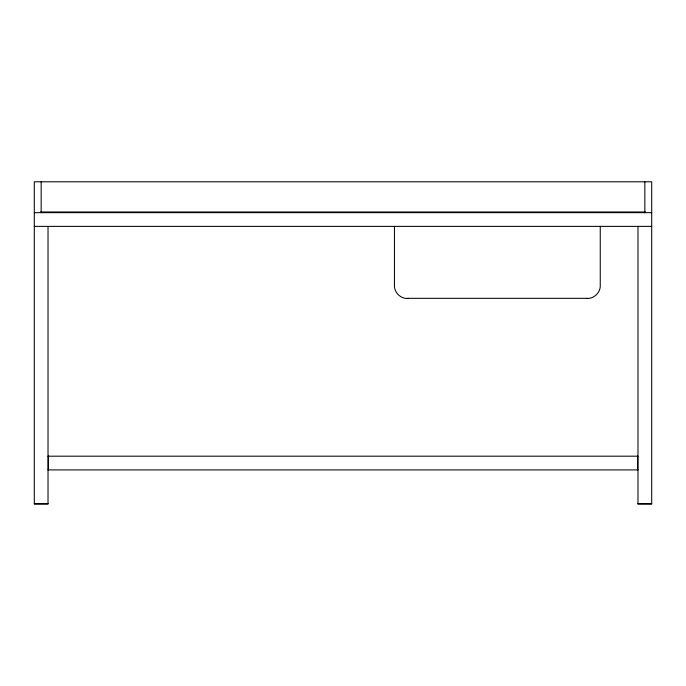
<?xml version="1.0" encoding="UTF-8"?>
<svg xmlns="http://www.w3.org/2000/svg" width="686" height="686" viewBox="0 0 686 686"><rect width="100%" height="100%" fill="white"/><g stroke="black" fill="none" stroke-linecap="round" stroke-linejoin="round"><path stroke-width="1.03" d="M644.84 211.974L644.154 212.66M586.358 298.324L408.341 298.324M587.508 298.376L586.496 298.41C594.033 299.147 600.97 292.227 600.25 284.69L600.25 226.431M40.731 211.974L645.269 211.974M34.3 212.66L651.7 212.66M34.3 226.38L651.7 226.38M48.02 456.19L637.98 456.19M48.02 469.91L637.98 469.91M34.3 503.524L48.02 503.524M637.98 503.524L651.7 503.524M41.846 212.66L41.16 211.974M407.192 298.376L408.204 298.41C400.667 299.147 393.73 292.227 394.45 284.69L394.45 226.431M644.84 181.79L644.84 212.66M637.98 226.38L637.98 504.21L651.7 504.21L651.7 181.79L34.3 181.79L34.3 504.21L48.02 504.21L48.02 226.38M637.637 456.19L637.637 469.91M48.363 456.19L48.363 469.91M41.16 181.79L41.16 212.66"/></g></svg>
